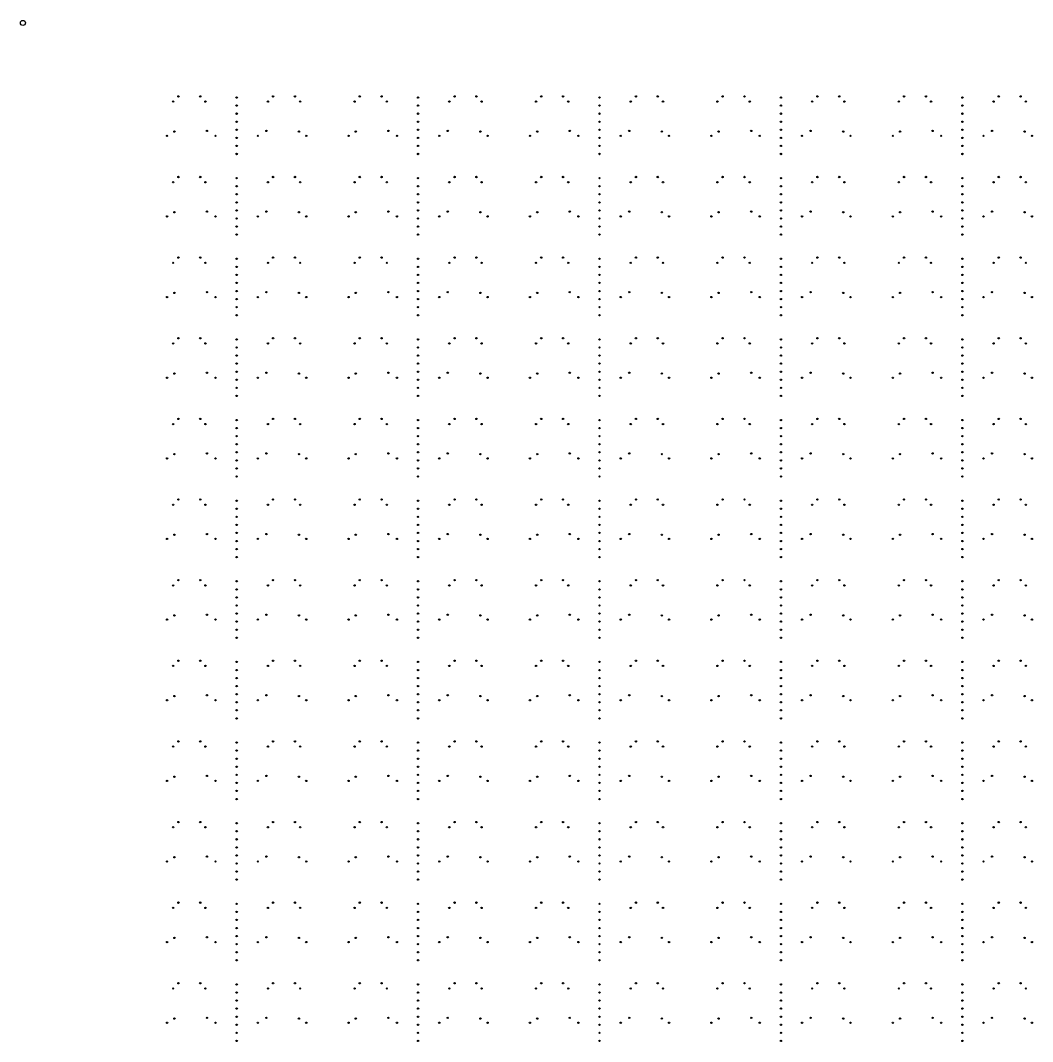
# Model space of a CAD drawing. Extents: x 50 to 173, y 50 to 173.
# Drawn here: x 49.9 to 110, y 111.9 to 172.6 of the extents above; entities that cross this region are included whole.
import ezdxf

# ---------------------------------------------------------------- set-up
doc = ezdxf.new("R2010")
doc.units = 0

msp = doc.modelspace()

# ---------------------------------------------------------------- linework, layer by layer
at = {"layer": '4H'}
msp.add_circle((50, 172.4), 0.15, dxfattribs=at)
at = {"layer": 'PET'}
for centre in [(58.925, 167.728), (59.234, 168.037), (60.532, 168.037), (60.841, 167.728), (62.697, 167.968), (62.697, 167.489), (64.553, 167.728), (64.862, 168.037), (66.16, 168.037), (66.469, 167.728), (69.703, 167.728), (70.012, 168.037), (71.31, 168.037), (71.619, 167.728), (73.475, 167.968), (73.475, 167.489), (75.332, 167.728), (75.641, 168.037), (76.939, 168.037), (77.248, 167.728), (80.481, 167.728), (80.791, 168.037), (82.089, 168.037), (82.398, 167.728), (84.254, 167.968), (84.254, 167.489), (86.11, 167.728), (86.419, 168.037), (87.717, 168.037), (88.026, 167.728), (91.26, 167.728), (91.569, 168.037), (92.867, 168.037), (93.176, 167.728), (95.032, 167.968), (95.032, 167.489), (96.889, 167.728), (97.198, 168.037), (98.496, 168.037), (98.805, 167.728), (102.038, 167.728), (102.347, 168.037), (103.645, 168.037), (103.954, 167.728), (105.811, 167.968), (105.811, 167.489), (107.667, 167.728), (107.976, 168.037), (109.274, 168.037), (109.583, 167.728), (62.697, 167.01), (73.475, 167.01), (84.254, 167.01), (95.032, 167.01), (105.811, 167.01), (62.697, 166.531), (73.475, 166.531), (84.254, 166.531), (95.032, 166.531), (105.811, 166.531), (58.565, 165.692), (58.996, 165.941), (60.931, 165.986), (61.44, 165.692), (62.697, 166.052), (63.954, 165.692), (64.463, 165.986), (66.398, 165.941), (66.829, 165.692), (69.344, 165.692), (69.774, 165.941), (71.71, 165.986), (72.218, 165.692), (73.475, 166.052), (74.733, 165.692), (75.241, 165.986), (77.177, 165.941), (77.607, 165.692), (80.122, 165.692), (80.553, 165.941), (82.488, 165.986), (82.996, 165.692), (84.254, 166.052), (85.511, 165.692), (86.02, 165.986), (87.955, 165.941), (88.386, 165.692), (90.901, 165.692), (91.331, 165.941), (93.267, 165.986), (93.775, 165.692), (95.032, 166.052), (96.29, 165.692), (96.798, 165.986), (98.734, 165.941), (99.164, 165.692), (101.679, 165.692), (102.109, 165.941), (104.045, 165.986), (104.553, 165.692), (105.811, 166.052), (107.068, 165.692), (107.576, 165.986), (109.512, 165.941), (109.943, 165.692), (62.697, 165.572), (62.697, 165.093), (73.475, 165.572), (73.475, 165.093), (84.254, 165.572), (84.254, 165.093), (95.032, 165.572), (95.032, 165.093), (105.811, 165.572), (105.811, 165.093), (62.697, 164.614), (73.475, 164.614), (84.254, 164.614), (95.032, 164.614), (105.811, 164.614), (59.234, 163.247), (60.532, 163.247), (64.862, 163.247), (66.16, 163.247), (70.012, 163.247), (71.31, 163.247), (75.641, 163.247), (76.939, 163.247), (80.791, 163.247), (82.089, 163.247), (86.419, 163.247), (87.717, 163.247), (91.569, 163.247), (92.867, 163.247), (97.198, 163.247), (98.496, 163.247), (102.347, 163.247), (103.645, 163.247), (107.976, 163.247), (109.274, 163.247), (58.925, 162.938), (60.841, 162.938), (62.697, 163.177), (62.697, 162.698), (64.553, 162.938), (66.469, 162.938), (69.703, 162.938), (71.619, 162.938), (73.475, 163.177), (73.475, 162.698), (75.332, 162.938), (77.248, 162.938), (80.481, 162.938), (82.398, 162.938), (84.254, 163.177), (84.254, 162.698), (86.11, 162.938), (88.026, 162.938), (91.26, 162.938), (93.176, 162.938), (95.032, 163.177), (95.032, 162.698), (96.889, 162.938), (98.805, 162.938), (102.038, 162.938), (103.954, 162.938), (105.811, 163.177), (105.811, 162.698), (107.667, 162.938), (109.583, 162.938), (62.697, 162.219), (73.475, 162.219), (84.254, 162.219), (95.032, 162.219), (105.811, 162.219), (62.697, 161.74), (73.475, 161.74), (84.254, 161.74), (95.032, 161.74), (105.811, 161.74), (58.565, 160.902), (58.996, 161.15), (60.931, 161.195), (61.44, 160.902), (62.697, 161.261), (62.697, 160.782), (63.954, 160.902), (64.463, 161.195), (66.398, 161.15), (66.829, 160.902), (69.344, 160.902), (69.774, 161.15), (71.71, 161.195), (72.218, 160.902), (73.475, 161.261), (73.475, 160.782), (74.733, 160.902), (75.241, 161.195), (77.177, 161.15), (77.607, 160.902), (80.122, 160.902), (80.553, 161.15), (82.488, 161.195), (82.996, 160.902), (84.254, 161.261), (84.254, 160.782), (85.511, 160.902), (86.02, 161.195), (87.955, 161.15), (88.386, 160.902), (90.901, 160.902), (91.331, 161.15), (93.267, 161.195), (93.775, 160.902), (95.032, 161.261), (95.032, 160.782), (96.29, 160.902), (96.798, 161.195), (98.734, 161.15), (99.164, 160.902), (101.679, 160.902), (102.109, 161.15), (104.045, 161.195), (104.553, 160.902), (105.811, 161.261), (105.811, 160.782), (107.068, 160.902), (107.576, 161.195), (109.512, 161.15), (109.943, 160.902), (62.697, 160.303), (73.475, 160.303), (84.254, 160.303), (95.032, 160.303), (105.811, 160.303), (62.697, 159.824), (73.475, 159.824), (84.254, 159.824), (95.032, 159.824), (105.811, 159.824), (59.234, 158.456), (60.532, 158.456), (62.697, 158.387), (64.862, 158.456), (66.16, 158.456), (70.012, 158.456), (71.31, 158.456), (73.475, 158.387), (75.641, 158.456), (76.939, 158.456), (80.791, 158.456), (82.089, 158.456), (84.254, 158.387), (86.419, 158.456), (87.717, 158.456), (91.569, 158.456), (92.867, 158.456), (95.032, 158.387), (97.198, 158.456), (98.496, 158.456), (102.347, 158.456), (103.645, 158.456), (105.811, 158.387), (107.976, 158.456), (109.274, 158.456), (58.925, 158.147), (60.841, 158.147), (62.697, 157.908), (64.553, 158.147), (66.469, 158.147), (69.703, 158.147), (71.619, 158.147), (73.475, 157.908), (75.332, 158.147), (77.248, 158.147), (80.481, 158.147), (82.398, 158.147), (84.254, 157.908), (86.11, 158.147), (88.026, 158.147), (91.26, 158.147), (93.176, 158.147), (95.032, 157.908), (96.889, 158.147), (98.805, 158.147), (102.038, 158.147), (103.954, 158.147), (105.811, 157.908), (107.667, 158.147), (109.583, 158.147), (62.697, 157.429), (73.475, 157.429), (84.254, 157.429), (95.032, 157.429), (105.811, 157.429), (62.697, 156.95), (73.475, 156.95), (84.254, 156.95), (95.032, 156.95), (105.811, 156.95), (58.565, 156.111), (58.996, 156.36), (60.931, 156.405), (61.44, 156.111), (62.697, 156.471), (62.697, 155.992), (63.954, 156.111), (64.463, 156.405), (66.398, 156.36), (66.829, 156.111), (69.344, 156.111), (69.774, 156.36), (71.71, 156.405), (72.218, 156.111), (73.475, 156.471), (73.475, 155.992), (74.733, 156.111), (75.241, 156.405), (77.177, 156.36), (77.607, 156.111), (80.122, 156.111), (80.553, 156.36), (82.488, 156.405), (82.996, 156.111), (84.254, 156.471), (84.254, 155.992), (85.511, 156.111), (86.02, 156.405), (87.955, 156.36), (88.386, 156.111), (90.901, 156.111), (91.331, 156.36), (93.267, 156.405), (93.775, 156.111), (95.032, 156.471), (95.032, 155.992), (96.29, 156.111), (96.798, 156.405), (98.734, 156.36), (99.164, 156.111), (101.679, 156.111), (102.109, 156.36), (104.045, 156.405), (104.553, 156.111), (105.811, 156.471), (105.811, 155.992), (107.068, 156.111), (107.576, 156.405), (109.512, 156.36), (109.943, 156.111), (62.697, 155.513), (73.475, 155.513), (84.254, 155.513), (95.032, 155.513), (105.811, 155.513), (62.697, 155.034), (73.475, 155.034), (84.254, 155.034), (95.032, 155.034), (105.811, 155.034), (59.234, 153.666), (60.532, 153.666), (62.697, 153.596), (64.862, 153.666), (66.16, 153.666), (70.012, 153.666), (71.31, 153.666), (73.475, 153.596), (75.641, 153.666), (76.939, 153.666), (80.791, 153.666), (82.089, 153.666), (84.254, 153.596), (86.419, 153.666), (87.717, 153.666), (91.569, 153.666), (92.867, 153.666), (95.032, 153.596), (97.198, 153.666), (98.496, 153.666), (102.347, 153.666), (103.645, 153.666), (105.811, 153.596), (107.976, 153.666), (109.274, 153.666), (58.925, 153.357), (60.841, 153.357), (62.697, 153.117), (64.553, 153.357), (66.469, 153.357), (69.703, 153.357), (71.619, 153.357), (73.475, 153.117), (75.332, 153.357), (77.248, 153.357), (80.481, 153.357), (82.398, 153.357), (84.254, 153.117), (86.11, 153.357), (88.026, 153.357), (91.26, 153.357), (93.176, 153.357), (95.032, 153.117), (96.889, 153.357), (98.805, 153.357), (102.038, 153.357), (103.954, 153.357), (105.811, 153.117), (107.667, 153.357), (109.583, 153.357), (62.697, 152.638), (73.475, 152.638), (84.254, 152.638), (95.032, 152.638), (105.811, 152.638), (62.697, 152.159), (62.697, 151.68), (73.475, 152.159), (73.475, 151.68), (84.254, 152.159), (84.254, 151.68), (95.032, 152.159), (95.032, 151.68), (105.811, 152.159), (105.811, 151.68), (58.565, 151.321), (58.996, 151.569), (60.931, 151.614), (61.44, 151.321), (62.697, 151.201), (63.954, 151.321), (64.463, 151.614), (66.398, 151.569), (66.829, 151.321), (69.344, 151.321), (69.774, 151.569), (71.71, 151.614), (72.218, 151.321), (73.475, 151.201), (74.733, 151.321), (75.241, 151.614), (77.177, 151.569), (77.607, 151.321), (80.122, 151.321), (80.553, 151.569), (82.488, 151.614), (82.996, 151.321), (84.254, 151.201), (85.511, 151.321), (86.02, 151.614), (87.955, 151.569), (88.386, 151.321), (90.901, 151.321), (91.331, 151.569), (93.267, 151.614), (93.775, 151.321), (95.032, 151.201), (96.29, 151.321), (96.798, 151.614), (98.734, 151.569), (99.164, 151.321), (101.679, 151.321), (102.109, 151.569), (104.045, 151.614), (104.553, 151.321), (105.811, 151.201), (107.068, 151.321), (107.576, 151.614), (109.512, 151.569), (109.943, 151.321), (62.697, 150.722), (73.475, 150.722), (84.254, 150.722), (95.032, 150.722), (105.811, 150.722), (62.697, 150.243), (73.475, 150.243), (84.254, 150.243), (95.032, 150.243), (105.811, 150.243), (59.234, 148.876), (60.532, 148.876), (62.697, 148.806), (64.862, 148.876), (66.16, 148.876), (70.012, 148.876), (71.31, 148.876), (73.475, 148.806), (75.641, 148.876), (76.939, 148.876), (80.791, 148.876), (82.089, 148.876), (84.254, 148.806), (86.419, 148.876), (87.717, 148.876), (91.569, 148.876), (92.867, 148.876), (95.032, 148.806), (97.198, 148.876), (98.496, 148.876), (102.347, 148.876), (103.645, 148.876), (105.811, 148.806), (107.976, 148.876), (109.274, 148.876), (58.925, 148.566), (60.841, 148.566), (62.697, 148.327), (64.553, 148.566), (66.469, 148.566), (69.703, 148.566), (71.619, 148.566), (73.475, 148.327), (75.332, 148.566), (77.248, 148.566), (80.481, 148.566), (82.398, 148.566), (84.254, 148.327), (86.11, 148.566), (88.026, 148.566), (91.26, 148.566), (93.176, 148.566), (95.032, 148.327), (96.889, 148.566), (98.805, 148.566), (102.038, 148.566), (103.954, 148.566), (105.811, 148.327), (107.667, 148.566), (109.583, 148.566), (62.697, 147.848), (73.475, 147.848), (84.254, 147.848), (95.032, 147.848), (105.811, 147.848), (60.931, 146.824), (62.697, 147.369), (62.697, 146.89), (64.463, 146.824), (71.71, 146.824), (73.475, 147.369), (73.475, 146.89), (75.241, 146.824), (82.488, 146.824), (84.254, 147.369), (84.254, 146.89), (86.02, 146.824), (93.267, 146.824), (95.032, 147.369), (95.032, 146.89), (96.798, 146.824), (104.045, 146.824), (105.811, 147.369), (105.811, 146.89), (107.576, 146.824), (58.565, 146.531), (58.996, 146.779), (61.44, 146.531), (62.697, 146.411), (63.954, 146.531), (66.398, 146.779), (66.829, 146.531), (69.344, 146.531), (69.774, 146.779), (72.218, 146.531), (73.475, 146.411), (74.733, 146.531), (77.177, 146.779), (77.607, 146.531), (80.122, 146.531), (80.553, 146.779), (82.996, 146.531), (84.254, 146.411), (85.511, 146.531), (87.955, 146.779), (88.386, 146.531), (90.901, 146.531), (91.331, 146.779), (93.775, 146.531), (95.032, 146.411), (96.29, 146.531), (98.734, 146.779), (99.164, 146.531), (101.679, 146.531), (102.109, 146.779), (104.553, 146.531), (105.811, 146.411), (107.068, 146.531), (109.512, 146.779), (109.943, 146.531), (62.697, 145.932), (73.475, 145.932), (84.254, 145.932), (95.032, 145.932), (105.811, 145.932), (62.697, 145.453), (73.475, 145.453), (84.254, 145.453), (95.032, 145.453), (105.811, 145.453), (59.234, 144.085), (60.532, 144.085), (62.697, 144.016), (64.862, 144.085), (66.16, 144.085), (70.012, 144.085), (71.31, 144.085), (73.475, 144.016), (75.641, 144.085), (76.939, 144.085), (80.791, 144.085), (82.089, 144.085), (84.254, 144.016), (86.419, 144.085), (87.717, 144.085), (91.569, 144.085), (92.867, 144.085), (95.032, 144.016), (97.198, 144.085), (98.496, 144.085), (102.347, 144.085), (103.645, 144.085), (105.811, 144.016), (107.976, 144.085), (109.274, 144.085), (58.925, 143.776), (60.841, 143.776), (62.697, 143.537), (64.553, 143.776), (66.469, 143.776), (69.703, 143.776), (71.619, 143.776), (73.475, 143.537), (75.332, 143.776), (77.248, 143.776), (80.481, 143.776), (82.398, 143.776), (84.254, 143.537), (86.11, 143.776), (88.026, 143.776), (91.26, 143.776), (93.176, 143.776), (95.032, 143.537), (96.889, 143.776), (98.805, 143.776), (102.038, 143.776), (103.954, 143.776), (105.811, 143.537), (107.667, 143.776), (109.583, 143.776), (62.697, 143.058), (62.697, 142.578), (73.475, 143.058), (73.475, 142.578), (84.254, 143.058), (84.254, 142.578), (95.032, 143.058), (95.032, 142.578), (105.811, 143.058), (105.811, 142.578), (58.996, 141.989), (60.931, 142.034), (62.697, 142.099), (64.463, 142.034), (66.398, 141.989), (69.774, 141.989), (71.71, 142.034), (73.475, 142.099), (75.241, 142.034), (77.177, 141.989), (80.553, 141.989), (82.488, 142.034), (84.254, 142.099), (86.02, 142.034), (87.955, 141.989), (91.331, 141.989), (93.267, 142.034), (95.032, 142.099), (96.798, 142.034), (98.734, 141.989), (102.109, 141.989), (104.045, 142.034), (105.811, 142.099), (107.576, 142.034), (109.512, 141.989), (58.565, 141.74), (61.44, 141.74), (62.697, 141.62), (63.954, 141.74), (66.829, 141.74), (69.344, 141.74), (72.218, 141.74), (73.475, 141.62), (74.733, 141.74), (77.607, 141.74), (80.122, 141.74), (82.996, 141.74), (84.254, 141.62), (85.511, 141.74), (88.386, 141.74), (90.901, 141.74), (93.775, 141.74), (95.032, 141.62), (96.29, 141.74), (99.164, 141.74), (101.679, 141.74), (104.553, 141.74), (105.811, 141.62), (107.068, 141.74), (109.943, 141.74), (62.697, 141.141), (73.475, 141.141), (84.254, 141.141), (95.032, 141.141), (105.811, 141.141), (62.697, 140.662), (73.475, 140.662), (84.254, 140.662), (95.032, 140.662), (105.811, 140.662), (58.925, 138.986), (59.234, 139.295), (60.532, 139.295), (60.841, 138.986), (62.697, 139.225), (64.553, 138.986), (64.862, 139.295), (66.16, 139.295), (66.469, 138.986), (69.703, 138.986), (70.012, 139.295), (71.31, 139.295), (71.619, 138.986), (73.475, 139.225), (75.332, 138.986), (75.641, 139.295), (76.939, 139.295), (77.248, 138.986), (80.481, 138.986), (80.791, 139.295), (82.089, 139.295), (82.398, 138.986), (84.254, 139.225), (86.11, 138.986), (86.419, 139.295), (87.717, 139.295), (88.026, 138.986), (91.26, 138.986), (91.569, 139.295), (92.867, 139.295), (93.176, 138.986), (95.032, 139.225), (96.889, 138.986), (97.198, 139.295), (98.496, 139.295), (98.805, 138.986), (102.038, 138.986), (102.347, 139.295), (103.645, 139.295), (103.954, 138.986), (105.811, 139.225), (107.667, 138.986), (107.976, 139.295), (109.274, 139.295), (109.583, 138.986), (62.697, 138.746), (73.475, 138.746), (84.254, 138.746), (95.032, 138.746), (105.811, 138.746), (62.697, 138.267), (62.697, 137.788), (73.475, 138.267), (73.475, 137.788), (84.254, 138.267), (84.254, 137.788), (95.032, 138.267), (95.032, 137.788), (105.811, 138.267), (105.811, 137.788), (58.996, 137.198), (60.931, 137.243), (62.697, 137.309), (64.463, 137.243), (66.398, 137.198), (69.774, 137.198), (71.71, 137.243), (73.475, 137.309), (75.241, 137.243), (77.177, 137.198), (80.553, 137.198), (82.488, 137.243), (84.254, 137.309), (86.02, 137.243), (87.955, 137.198), (91.331, 137.198), (93.267, 137.243), (95.032, 137.309), (96.798, 137.243), (98.734, 137.198), (102.109, 137.198), (104.045, 137.243), (105.811, 137.309), (107.576, 137.243), (109.512, 137.198), (58.565, 136.95), (61.44, 136.95), (62.697, 136.83), (63.954, 136.95), (66.829, 136.95), (69.344, 136.95), (72.218, 136.95), (73.475, 136.83), (74.733, 136.95), (77.607, 136.95), (80.122, 136.95), (82.996, 136.95), (84.254, 136.83), (85.511, 136.95), (88.386, 136.95), (90.901, 136.95), (93.775, 136.95), (95.032, 136.83), (96.29, 136.95), (99.164, 136.95), (101.679, 136.95), (104.553, 136.95), (105.811, 136.83), (107.068, 136.95), (109.943, 136.95), (62.697, 136.351), (73.475, 136.351), (84.254, 136.351), (95.032, 136.351), (105.811, 136.351), (62.697, 135.872), (73.475, 135.872), (84.254, 135.872), (95.032, 135.872), (105.811, 135.872), (58.925, 134.195), (59.234, 134.504), (60.532, 134.504), (60.841, 134.195), (62.697, 134.435), (64.553, 134.195), (64.862, 134.504), (66.16, 134.504), (66.469, 134.195), (69.703, 134.195), (70.012, 134.504), (71.31, 134.504), (71.619, 134.195), (73.475, 134.435), (75.332, 134.195), (75.641, 134.504), (76.939, 134.504), (77.248, 134.195), (80.481, 134.195), (80.791, 134.504), (82.089, 134.504), (82.398, 134.195), (84.254, 134.435), (86.11, 134.195), (86.419, 134.504), (87.717, 134.504), (88.026, 134.195), (91.26, 134.195), (91.569, 134.504), (92.867, 134.504), (93.176, 134.195), (95.032, 134.435), (96.889, 134.195), (97.198, 134.504), (98.496, 134.504), (98.805, 134.195), (102.038, 134.195), (102.347, 134.504), (103.645, 134.504), (103.954, 134.195), (105.811, 134.435), (107.667, 134.195), (107.976, 134.504), (109.274, 134.504), (109.583, 134.195), (62.697, 133.956), (62.697, 133.477), (73.475, 133.956), (73.475, 133.477), (84.254, 133.956), (84.254, 133.477), (95.032, 133.956), (95.032, 133.477), (105.811, 133.956), (105.811, 133.477), (62.697, 132.998), (73.475, 132.998), (84.254, 132.998), (95.032, 132.998), (105.811, 132.998), (58.996, 132.408), (60.931, 132.453), (62.697, 132.519), (64.463, 132.453), (66.398, 132.408), (69.774, 132.408), (71.71, 132.453), (73.475, 132.519), (75.241, 132.453), (77.177, 132.408), (80.553, 132.408), (82.488, 132.453), (84.254, 132.519), (86.02, 132.453), (87.955, 132.408), (91.331, 132.408), (93.267, 132.453), (95.032, 132.519), (96.798, 132.453), (98.734, 132.408), (102.109, 132.408), (104.045, 132.453), (105.811, 132.519), (107.576, 132.453), (109.512, 132.408), (58.565, 132.159), (61.44, 132.159), (62.697, 132.04), (63.954, 132.159), (66.829, 132.159), (69.344, 132.159), (72.218, 132.159), (73.475, 132.04), (74.733, 132.159), (77.607, 132.159), (80.122, 132.159), (82.996, 132.159), (84.254, 132.04), (85.511, 132.159), (88.386, 132.159), (90.901, 132.159), (93.775, 132.159), (95.032, 132.04), (96.29, 132.159), (99.164, 132.159), (101.679, 132.159), (104.553, 132.159), (105.811, 132.04), (107.068, 132.159), (109.943, 132.159), (62.697, 131.561), (62.697, 131.081), (73.475, 131.561), (73.475, 131.081), (84.254, 131.561), (84.254, 131.081), (95.032, 131.561), (95.032, 131.081), (105.811, 131.561), (105.811, 131.081), (58.925, 129.405), (59.234, 129.714), (60.532, 129.714), (60.841, 129.405), (62.697, 129.644), (64.553, 129.405), (64.862, 129.714), (66.16, 129.714), (66.469, 129.405), (69.703, 129.405), (70.012, 129.714), (71.31, 129.714), (71.619, 129.405), (73.475, 129.644), (75.332, 129.405), (75.641, 129.714), (76.939, 129.714), (77.248, 129.405), (80.481, 129.405), (80.791, 129.714), (82.089, 129.714), (82.398, 129.405), (84.254, 129.644), (86.11, 129.405), (86.419, 129.714), (87.717, 129.714), (88.026, 129.405), (91.26, 129.405), (91.569, 129.714), (92.867, 129.714), (93.176, 129.405), (95.032, 129.644), (96.889, 129.405), (97.198, 129.714), (98.496, 129.714), (98.805, 129.405), (102.038, 129.405), (102.347, 129.714), (103.645, 129.714), (103.954, 129.405), (105.811, 129.644), (107.667, 129.405), (107.976, 129.714), (109.274, 129.714), (109.583, 129.405), (62.697, 129.165), (62.697, 128.686), (73.475, 129.165), (73.475, 128.686), (84.254, 129.165), (84.254, 128.686), (95.032, 129.165), (95.032, 128.686), (105.811, 129.165), (105.811, 128.686), (62.697, 128.207), (73.475, 128.207), (84.254, 128.207), (95.032, 128.207), (105.811, 128.207), (58.996, 127.617), (60.931, 127.662), (62.697, 127.728), (64.463, 127.662), (66.398, 127.617), (69.774, 127.617), (71.71, 127.662), (73.475, 127.728), (75.241, 127.662), (77.177, 127.617), (80.553, 127.617), (82.488, 127.662), (84.254, 127.728), (86.02, 127.662), (87.955, 127.617), (91.331, 127.617), (93.267, 127.662), (95.032, 127.728), (96.798, 127.662), (98.734, 127.617), (102.109, 127.617), (104.045, 127.662), (105.811, 127.728), (107.576, 127.662), (109.512, 127.617), (58.565, 127.369), (61.44, 127.369), (62.697, 127.249), (63.954, 127.369), (66.829, 127.369), (69.344, 127.369), (72.218, 127.369), (73.475, 127.249), (74.733, 127.369), (77.607, 127.369), (80.122, 127.369), (82.996, 127.369), (84.254, 127.249), (85.511, 127.369), (88.386, 127.369), (90.901, 127.369), (93.775, 127.369), (95.032, 127.249), (96.29, 127.369), (99.164, 127.369), (101.679, 127.369), (104.553, 127.369), (105.811, 127.249), (107.068, 127.369), (109.943, 127.369), (62.697, 126.77), (62.697, 126.291), (73.475, 126.77), (73.475, 126.291), (84.254, 126.77), (84.254, 126.291), (95.032, 126.77), (95.032, 126.291), (105.811, 126.77), (105.811, 126.291), (58.925, 124.614), (59.234, 124.923), (60.532, 124.923), (60.841, 124.614), (62.697, 124.854), (62.697, 124.375), (64.553, 124.614), (64.862, 124.923), (66.16, 124.923), (66.469, 124.614), (69.703, 124.614), (70.012, 124.923), (71.31, 124.923), (71.619, 124.614), (73.475, 124.854), (73.475, 124.375), (75.332, 124.614), (75.641, 124.923), (76.939, 124.923), (77.248, 124.614), (80.481, 124.614), (80.791, 124.923), (82.089, 124.923), (82.398, 124.614), (84.254, 124.854), (84.254, 124.375), (86.11, 124.614), (86.419, 124.923), (87.717, 124.923), (88.026, 124.614), (91.26, 124.614), (91.569, 124.923), (92.867, 124.923), (93.176, 124.614), (95.032, 124.854), (95.032, 124.375), (96.889, 124.614), (97.198, 124.923), (98.496, 124.923), (98.805, 124.614), (102.038, 124.614), (102.347, 124.923), (103.645, 124.923), (103.954, 124.614), (105.811, 124.854), (105.811, 124.375), (107.667, 124.614), (107.976, 124.923), (109.274, 124.923), (109.583, 124.614), (62.697, 123.896), (73.475, 123.896), (84.254, 123.896), (95.032, 123.896), (105.811, 123.896), (62.697, 123.417), (73.475, 123.417), (84.254, 123.417), (95.032, 123.417), (105.811, 123.417), (58.565, 122.578), (58.996, 122.827), (60.931, 122.872), (61.44, 122.578), (62.697, 122.938), (63.954, 122.578), (64.463, 122.872), (66.398, 122.827), (66.829, 122.578), (69.344, 122.578), (69.774, 122.827), (71.71, 122.872), (72.218, 122.578), (73.475, 122.938), (74.733, 122.578), (75.241, 122.872), (77.177, 122.827), (77.607, 122.578), (80.122, 122.578), (80.553, 122.827), (82.488, 122.872), (82.996, 122.578), (84.254, 122.938), (85.511, 122.578), (86.02, 122.872), (87.955, 122.827), (88.386, 122.578), (90.901, 122.578), (91.331, 122.827), (93.267, 122.872), (93.775, 122.578), (95.032, 122.938), (96.29, 122.578), (96.798, 122.872), (98.734, 122.827), (99.164, 122.578), (101.679, 122.578), (102.109, 122.827), (104.045, 122.872), (104.553, 122.578), (105.811, 122.938), (107.068, 122.578), (107.576, 122.872), (109.512, 122.827), (109.943, 122.578), (62.697, 122.459), (62.697, 121.98), (73.475, 122.459), (73.475, 121.98), (84.254, 122.459), (84.254, 121.98), (95.032, 122.459), (95.032, 121.98), (105.811, 122.459), (105.811, 121.98), (62.697, 121.501), (73.475, 121.501), (84.254, 121.501), (95.032, 121.501), (105.811, 121.501), (59.234, 120.133), (60.532, 120.133), (64.862, 120.133), (66.16, 120.133), (70.012, 120.133), (71.31, 120.133), (75.641, 120.133), (76.939, 120.133), (80.791, 120.133), (82.089, 120.133), (86.419, 120.133), (87.717, 120.133), (91.569, 120.133), (92.867, 120.133), (97.198, 120.133), (98.496, 120.133), (102.347, 120.133), (103.645, 120.133), (107.976, 120.133), (109.274, 120.133), (58.925, 119.824), (60.841, 119.824), (62.697, 120.063), (62.697, 119.584), (64.553, 119.824), (66.469, 119.824), (69.703, 119.824), (71.619, 119.824), (73.475, 120.063), (73.475, 119.584), (75.332, 119.824), (77.248, 119.824), (80.481, 119.824), (82.398, 119.824), (84.254, 120.063), (84.254, 119.584), (86.11, 119.824), (88.026, 119.824), (91.26, 119.824), (93.176, 119.824), (95.032, 120.063), (95.032, 119.584), (96.889, 119.824), (98.805, 119.824), (102.038, 119.824), (103.954, 119.824), (105.811, 120.063), (105.811, 119.584), (107.667, 119.824), (109.583, 119.824), (62.697, 119.105), (73.475, 119.105), (84.254, 119.105), (95.032, 119.105), (105.811, 119.105), (62.697, 118.626), (73.475, 118.626), (84.254, 118.626), (95.032, 118.626), (105.811, 118.626), (58.565, 117.788), (58.996, 118.037), (60.931, 118.081), (61.44, 117.788), (62.697, 118.147), (63.954, 117.788), (64.463, 118.081), (66.398, 118.037), (66.829, 117.788), (69.344, 117.788), (69.774, 118.037), (71.71, 118.081), (72.218, 117.788), (73.475, 118.147), (74.733, 117.788), (75.241, 118.081), (77.177, 118.037), (77.607, 117.788), (80.122, 117.788), (80.553, 118.037), (82.488, 118.081), (82.996, 117.788), (84.254, 118.147), (85.511, 117.788), (86.02, 118.081), (87.955, 118.037), (88.386, 117.788), (90.901, 117.788), (91.331, 118.037), (93.267, 118.081), (93.775, 117.788), (95.032, 118.147), (96.29, 117.788), (96.798, 118.081), (98.734, 118.037), (99.164, 117.788), (101.679, 117.788), (102.109, 118.037), (104.045, 118.081), (104.553, 117.788), (105.811, 118.147), (107.068, 117.788), (107.576, 118.081), (109.512, 118.037), (109.943, 117.788), (62.697, 117.668), (62.697, 117.189), (73.475, 117.668), (73.475, 117.189), (84.254, 117.668), (84.254, 117.189), (95.032, 117.668), (95.032, 117.189), (105.811, 117.668), (105.811, 117.189), (62.697, 116.71), (73.475, 116.71), (84.254, 116.71), (95.032, 116.71), (105.811, 116.71), (59.234, 115.343), (60.532, 115.343), (62.697, 115.273), (64.862, 115.343), (66.16, 115.343), (70.012, 115.343), (71.31, 115.343), (73.475, 115.273), (75.641, 115.343), (76.939, 115.343), (80.791, 115.343), (82.089, 115.343), (84.254, 115.273), (86.419, 115.343), (87.717, 115.343), (91.569, 115.343), (92.867, 115.343), (95.032, 115.273), (97.198, 115.343), (98.496, 115.343), (102.347, 115.343), (103.645, 115.343), (105.811, 115.273), (107.976, 115.343), (109.274, 115.343), (58.925, 115.034), (60.841, 115.034), (62.697, 114.794), (64.553, 115.034), (66.469, 115.034), (69.703, 115.034), (71.619, 115.034), (73.475, 114.794), (75.332, 115.034), (77.248, 115.034), (80.481, 115.034), (82.398, 115.034), (84.254, 114.794), (86.11, 115.034), (88.026, 115.034), (91.26, 115.034), (93.176, 115.034), (95.032, 114.794), (96.889, 115.034), (98.805, 115.034), (102.038, 115.034), (103.954, 115.034), (105.811, 114.794), (107.667, 115.034), (109.583, 115.034), (62.697, 114.315), (73.475, 114.315), (84.254, 114.315), (95.032, 114.315), (105.811, 114.315), (62.697, 113.836), (73.475, 113.836), (84.254, 113.836), (95.032, 113.836), (105.811, 113.836), (58.565, 112.998), (58.996, 113.246), (60.931, 113.291), (61.44, 112.998), (62.697, 113.357), (62.697, 112.878), (63.954, 112.998), (64.463, 113.291), (66.398, 113.246), (66.829, 112.998), (69.344, 112.998), (69.774, 113.246), (71.71, 113.291), (72.218, 112.998), (73.475, 113.357), (73.475, 112.878), (74.733, 112.998), (75.241, 113.291), (77.177, 113.246), (77.607, 112.998), (80.122, 112.998), (80.553, 113.246), (82.488, 113.291), (82.996, 112.998), (84.254, 113.357), (84.254, 112.878), (85.511, 112.998), (86.02, 113.291), (87.955, 113.246), (88.386, 112.998), (90.901, 112.998), (91.331, 113.246), (93.267, 113.291), (93.775, 112.998), (95.032, 113.357), (95.032, 112.878), (96.29, 112.998), (96.798, 113.291), (98.734, 113.246), (99.164, 112.998), (101.679, 112.998), (102.109, 113.246), (104.045, 113.291), (104.553, 112.998), (105.811, 113.357), (105.811, 112.878), (107.068, 112.998), (107.576, 113.291), (109.512, 113.246), (109.943, 112.998), (62.697, 112.399), (73.475, 112.399), (84.254, 112.399), (95.032, 112.399), (105.811, 112.399), (62.697, 111.92), (73.475, 111.92), (84.254, 111.92), (95.032, 111.92), (105.811, 111.92)]:
    msp.add_circle(centre, 0.005, dxfattribs=at)
at = {"layer": 'V8'}
for centre in [(59.234, 168.037), (60.532, 168.037), (64.862, 168.037), (66.16, 168.037), (70.012, 168.037), (71.31, 168.037), (75.641, 168.037), (76.939, 168.037), (80.791, 168.037), (82.089, 168.037), (86.419, 168.037), (87.717, 168.037), (91.569, 168.037), (92.867, 168.037), (97.198, 168.037), (98.496, 168.037), (102.347, 168.037), (103.645, 168.037), (107.976, 168.037), (109.274, 168.037), (58.925, 167.728), (60.841, 167.728), (62.697, 167.968), (62.697, 167.489), (64.553, 167.728), (66.469, 167.728), (69.703, 167.728), (71.619, 167.728), (73.475, 167.968), (73.475, 167.489), (75.332, 167.728), (77.248, 167.728), (80.481, 167.728), (82.398, 167.728), (84.254, 167.968), (84.254, 167.489), (86.11, 167.728), (88.026, 167.728), (91.26, 167.728), (93.176, 167.728), (95.032, 167.968), (95.032, 167.489), (96.889, 167.728), (98.805, 167.728), (102.038, 167.728), (103.954, 167.728), (105.811, 167.968), (105.811, 167.489), (107.667, 167.728), (109.583, 167.728), (62.697, 167.01), (73.475, 167.01), (84.254, 167.01), (95.032, 167.01), (105.811, 167.01), (62.697, 166.531), (73.475, 166.531), (84.254, 166.531), (95.032, 166.531), (105.811, 166.531), (58.565, 165.692), (58.996, 165.941), (60.931, 165.986), (61.44, 165.692), (62.697, 166.052), (63.954, 165.692), (64.463, 165.986), (66.398, 165.941), (66.829, 165.692), (69.344, 165.692), (69.774, 165.941), (71.71, 165.986), (72.218, 165.692), (73.475, 166.052), (74.733, 165.692), (75.241, 165.986), (77.177, 165.941), (77.607, 165.692), (80.122, 165.692), (80.553, 165.941), (82.488, 165.986), (82.996, 165.692), (84.254, 166.052), (85.511, 165.692), (86.02, 165.986), (87.955, 165.941), (88.386, 165.692), (90.901, 165.692), (91.331, 165.941), (93.267, 165.986), (93.775, 165.692), (95.032, 166.052), (96.29, 165.692), (96.798, 165.986), (98.734, 165.941), (99.164, 165.692), (101.679, 165.692), (102.109, 165.941), (104.045, 165.986), (104.553, 165.692), (105.811, 166.052), (107.068, 165.692), (107.576, 165.986), (109.512, 165.941), (109.943, 165.692), (62.697, 165.572), (62.697, 165.093), (73.475, 165.572), (73.475, 165.093), (84.254, 165.572), (84.254, 165.093), (95.032, 165.572), (95.032, 165.093), (105.811, 165.572), (105.811, 165.093), (62.697, 164.614), (73.475, 164.614), (84.254, 164.614), (95.032, 164.614), (105.811, 164.614), (59.234, 163.247), (60.532, 163.247), (62.697, 163.177), (64.862, 163.247), (66.16, 163.247), (70.012, 163.247), (71.31, 163.247), (73.475, 163.177), (75.641, 163.247), (76.939, 163.247), (80.791, 163.247), (82.089, 163.247), (84.254, 163.177), (86.419, 163.247), (87.717, 163.247), (91.569, 163.247), (92.867, 163.247), (95.032, 163.177), (97.198, 163.247), (98.496, 163.247), (102.347, 163.247), (103.645, 163.247), (105.811, 163.177), (107.976, 163.247), (109.274, 163.247), (58.925, 162.938), (60.841, 162.938), (62.697, 162.698), (64.553, 162.938), (66.469, 162.938), (69.703, 162.938), (71.619, 162.938), (73.475, 162.698), (75.332, 162.938), (77.248, 162.938), (80.481, 162.938), (82.398, 162.938), (84.254, 162.698), (86.11, 162.938), (88.026, 162.938), (91.26, 162.938), (93.176, 162.938), (95.032, 162.698), (96.889, 162.938), (98.805, 162.938), (102.038, 162.938), (103.954, 162.938), (105.811, 162.698), (107.667, 162.938), (109.583, 162.938), (62.697, 162.219), (73.475, 162.219), (84.254, 162.219), (95.032, 162.219), (105.811, 162.219), (62.697, 161.74), (73.475, 161.74), (84.254, 161.74), (95.032, 161.74), (105.811, 161.74), (58.565, 160.902), (58.996, 161.15), (60.931, 161.195), (61.44, 160.902), (62.697, 161.261), (62.697, 160.782), (63.954, 160.902), (64.463, 161.195), (66.398, 161.15), (66.829, 160.902), (69.344, 160.902), (69.774, 161.15), (71.71, 161.195), (72.218, 160.902), (73.475, 161.261), (73.475, 160.782), (74.733, 160.902), (75.241, 161.195), (77.177, 161.15), (77.607, 160.902), (80.122, 160.902), (80.553, 161.15), (82.488, 161.195), (82.996, 160.902), (84.254, 161.261), (84.254, 160.782), (85.511, 160.902), (86.02, 161.195), (87.955, 161.15), (88.386, 160.902), (90.901, 160.902), (91.331, 161.15), (93.267, 161.195), (93.775, 160.902), (95.032, 161.261), (95.032, 160.782), (96.29, 160.902), (96.798, 161.195), (98.734, 161.15), (99.164, 160.902), (101.679, 160.902), (102.109, 161.15), (104.045, 161.195), (104.553, 160.902), (105.811, 161.261), (105.811, 160.782), (107.068, 160.902), (107.576, 161.195), (109.512, 161.15), (109.943, 160.902), (62.697, 160.303), (73.475, 160.303), (84.254, 160.303), (95.032, 160.303), (105.811, 160.303), (62.697, 159.824), (73.475, 159.824), (84.254, 159.824), (95.032, 159.824), (105.811, 159.824), (59.234, 158.456), (60.532, 158.456), (62.697, 158.387), (64.862, 158.456), (66.16, 158.456), (70.012, 158.456), (71.31, 158.456), (73.475, 158.387), (75.641, 158.456), (76.939, 158.456), (80.791, 158.456), (82.089, 158.456), (84.254, 158.387), (86.419, 158.456), (87.717, 158.456), (91.569, 158.456), (92.867, 158.456), (95.032, 158.387), (97.198, 158.456), (98.496, 158.456), (102.347, 158.456), (103.645, 158.456), (105.811, 158.387), (107.976, 158.456), (109.274, 158.456), (58.925, 158.147), (60.841, 158.147), (62.697, 157.908), (64.553, 158.147), (66.469, 158.147), (69.703, 158.147), (71.619, 158.147), (73.475, 157.908), (75.332, 158.147), (77.248, 158.147), (80.481, 158.147), (82.398, 158.147), (84.254, 157.908), (86.11, 158.147), (88.026, 158.147), (91.26, 158.147), (93.176, 158.147), (95.032, 157.908), (96.889, 158.147), (98.805, 158.147), (102.038, 158.147), (103.954, 158.147), (105.811, 157.908), (107.667, 158.147), (109.583, 158.147), (62.697, 157.429), (73.475, 157.429), (84.254, 157.429), (95.032, 157.429), (105.811, 157.429), (62.697, 156.95), (73.475, 156.95), (84.254, 156.95), (95.032, 156.95), (105.811, 156.95), (58.565, 156.111), (58.996, 156.36), (60.931, 156.405), (61.44, 156.111), (62.697, 156.471), (62.697, 155.992), (63.954, 156.111), (64.463, 156.405), (66.398, 156.36), (66.829, 156.111), (69.344, 156.111), (69.774, 156.36), (71.71, 156.405), (72.218, 156.111), (73.475, 156.471), (73.475, 155.992), (74.733, 156.111), (75.241, 156.405), (77.177, 156.36), (77.607, 156.111), (80.122, 156.111), (80.553, 156.36), (82.488, 156.405), (82.996, 156.111), (84.254, 156.471), (84.254, 155.992), (85.511, 156.111), (86.02, 156.405), (87.955, 156.36), (88.386, 156.111), (90.901, 156.111), (91.331, 156.36), (93.267, 156.405), (93.775, 156.111), (95.032, 156.471), (95.032, 155.992), (96.29, 156.111), (96.798, 156.405), (98.734, 156.36), (99.164, 156.111), (101.679, 156.111), (102.109, 156.36), (104.045, 156.405), (104.553, 156.111), (105.811, 156.471), (105.811, 155.992), (107.068, 156.111), (107.576, 156.405), (109.512, 156.36), (109.943, 156.111), (62.697, 155.513), (73.475, 155.513), (84.254, 155.513), (95.032, 155.513), (105.811, 155.513), (62.697, 155.034), (73.475, 155.034), (84.254, 155.034), (95.032, 155.034), (105.811, 155.034), (59.234, 153.666), (60.532, 153.666), (62.697, 153.596), (64.862, 153.666), (66.16, 153.666), (70.012, 153.666), (71.31, 153.666), (73.475, 153.596), (75.641, 153.666), (76.939, 153.666), (80.791, 153.666), (82.089, 153.666), (84.254, 153.596), (86.419, 153.666), (87.717, 153.666), (91.569, 153.666), (92.867, 153.666), (95.032, 153.596), (97.198, 153.666), (98.496, 153.666), (102.347, 153.666), (103.645, 153.666), (105.811, 153.596), (107.976, 153.666), (109.274, 153.666), (58.925, 153.357), (60.841, 153.357), (62.697, 153.117), (64.553, 153.357), (66.469, 153.357), (69.703, 153.357), (71.619, 153.357), (73.475, 153.117), (75.332, 153.357), (77.248, 153.357), (80.481, 153.357), (82.398, 153.357), (84.254, 153.117), (86.11, 153.357), (88.026, 153.357), (91.26, 153.357), (93.176, 153.357), (95.032, 153.117), (96.889, 153.357), (98.805, 153.357), (102.038, 153.357), (103.954, 153.357), (105.811, 153.117), (107.667, 153.357), (109.583, 153.357), (62.697, 152.638), (73.475, 152.638), (84.254, 152.638), (95.032, 152.638), (105.811, 152.638), (62.697, 152.159), (62.697, 151.68), (73.475, 152.159), (73.475, 151.68), (84.254, 152.159), (84.254, 151.68), (95.032, 152.159), (95.032, 151.68), (105.811, 152.159), (105.811, 151.68), (58.565, 151.321), (58.996, 151.569), (60.931, 151.614), (61.44, 151.321), (62.697, 151.201), (63.954, 151.321), (64.463, 151.614), (66.398, 151.569), (66.829, 151.321), (69.344, 151.321), (69.774, 151.569), (71.71, 151.614), (72.218, 151.321), (73.475, 151.201), (74.733, 151.321), (75.241, 151.614), (77.177, 151.569), (77.607, 151.321), (80.122, 151.321), (80.553, 151.569), (82.488, 151.614), (82.996, 151.321), (84.254, 151.201), (85.511, 151.321), (86.02, 151.614), (87.955, 151.569), (88.386, 151.321), (90.901, 151.321), (91.331, 151.569), (93.267, 151.614), (93.775, 151.321), (95.032, 151.201), (96.29, 151.321), (96.798, 151.614), (98.734, 151.569), (99.164, 151.321), (101.679, 151.321), (102.109, 151.569), (104.045, 151.614), (104.553, 151.321), (105.811, 151.201), (107.068, 151.321), (107.576, 151.614), (109.512, 151.569), (109.943, 151.321), (62.697, 150.722), (73.475, 150.722), (84.254, 150.722), (95.032, 150.722), (105.811, 150.722), (62.697, 150.243), (73.475, 150.243), (84.254, 150.243), (95.032, 150.243), (105.811, 150.243), (59.234, 148.876), (60.532, 148.876), (62.697, 148.806), (64.862, 148.876), (66.16, 148.876), (70.012, 148.876), (71.31, 148.876), (73.475, 148.806), (75.641, 148.876), (76.939, 148.876), (80.791, 148.876), (82.089, 148.876), (84.254, 148.806), (86.419, 148.876), (87.717, 148.876), (91.569, 148.876), (92.867, 148.876), (95.032, 148.806), (97.198, 148.876), (98.496, 148.876), (102.347, 148.876), (103.645, 148.876), (105.811, 148.806), (107.976, 148.876), (109.274, 148.876), (58.925, 148.566), (60.841, 148.566), (62.697, 148.327), (64.553, 148.566), (66.469, 148.566), (69.703, 148.566), (71.619, 148.566), (73.475, 148.327), (75.332, 148.566), (77.248, 148.566), (80.481, 148.566), (82.398, 148.566), (84.254, 148.327), (86.11, 148.566), (88.026, 148.566), (91.26, 148.566), (93.176, 148.566), (95.032, 148.327), (96.889, 148.566), (98.805, 148.566), (102.038, 148.566), (103.954, 148.566), (105.811, 148.327), (107.667, 148.566), (109.583, 148.566), (62.697, 147.848), (73.475, 147.848), (84.254, 147.848), (95.032, 147.848), (105.811, 147.848), (60.931, 146.824), (62.697, 147.369), (62.697, 146.89), (64.463, 146.824), (71.71, 146.824), (73.475, 147.369), (73.475, 146.89), (75.241, 146.824), (82.488, 146.824), (84.254, 147.369), (84.254, 146.89), (86.02, 146.824), (93.267, 146.824), (95.032, 147.369), (95.032, 146.89), (96.798, 146.824), (104.045, 146.824), (105.811, 147.369), (105.811, 146.89), (107.576, 146.824), (58.565, 146.531), (58.996, 146.779), (61.44, 146.531), (62.697, 146.411), (63.954, 146.531), (66.398, 146.779), (66.829, 146.531), (69.344, 146.531), (69.774, 146.779), (72.218, 146.531), (73.475, 146.411), (74.733, 146.531), (77.177, 146.779), (77.607, 146.531), (80.122, 146.531), (80.553, 146.779), (82.996, 146.531), (84.254, 146.411), (85.511, 146.531), (87.955, 146.779), (88.386, 146.531), (90.901, 146.531), (91.331, 146.779), (93.775, 146.531), (95.032, 146.411), (96.29, 146.531), (98.734, 146.779), (99.164, 146.531), (101.679, 146.531), (102.109, 146.779), (104.553, 146.531), (105.811, 146.411), (107.068, 146.531), (109.512, 146.779), (109.943, 146.531), (62.697, 145.932), (73.475, 145.932), (84.254, 145.932), (95.032, 145.932), (105.811, 145.932), (62.697, 145.453), (73.475, 145.453), (84.254, 145.453), (95.032, 145.453), (105.811, 145.453), (58.925, 143.776), (59.234, 144.085), (60.532, 144.085), (60.841, 143.776), (62.697, 144.016), (64.553, 143.776), (64.862, 144.085), (66.16, 144.085), (66.469, 143.776), (69.703, 143.776), (70.012, 144.085), (71.31, 144.085), (71.619, 143.776), (73.475, 144.016), (75.332, 143.776), (75.641, 144.085), (76.939, 144.085), (77.248, 143.776), (80.481, 143.776), (80.791, 144.085), (82.089, 144.085), (82.398, 143.776), (84.254, 144.016), (86.11, 143.776), (86.419, 144.085), (87.717, 144.085), (88.026, 143.776), (91.26, 143.776), (91.569, 144.085), (92.867, 144.085), (93.176, 143.776), (95.032, 144.016), (96.889, 143.776), (97.198, 144.085), (98.496, 144.085), (98.805, 143.776), (102.038, 143.776), (102.347, 144.085), (103.645, 144.085), (103.954, 143.776), (105.811, 144.016), (107.667, 143.776), (107.976, 144.085), (109.274, 144.085), (109.583, 143.776), (62.697, 143.537), (73.475, 143.537), (84.254, 143.537), (95.032, 143.537), (105.811, 143.537), (62.697, 143.058), (62.697, 142.578), (73.475, 143.058), (73.475, 142.578), (84.254, 143.058), (84.254, 142.578), (95.032, 143.058), (95.032, 142.578), (105.811, 143.058), (105.811, 142.578), (58.996, 141.989), (60.931, 142.034), (62.697, 142.099), (64.463, 142.034), (66.398, 141.989), (69.774, 141.989), (71.71, 142.034), (73.475, 142.099), (75.241, 142.034), (77.177, 141.989), (80.553, 141.989), (82.488, 142.034), (84.254, 142.099), (86.02, 142.034), (87.955, 141.989), (91.331, 141.989), (93.267, 142.034), (95.032, 142.099), (96.798, 142.034), (98.734, 141.989), (102.109, 141.989), (104.045, 142.034), (105.811, 142.099), (107.576, 142.034), (109.512, 141.989), (58.565, 141.74), (61.44, 141.74), (62.697, 141.62), (63.954, 141.74), (66.829, 141.74), (69.344, 141.74), (72.218, 141.74), (73.475, 141.62), (74.733, 141.74), (77.607, 141.74), (80.122, 141.74), (82.996, 141.74), (84.254, 141.62), (85.511, 141.74), (88.386, 141.74), (90.901, 141.74), (93.775, 141.74), (95.032, 141.62), (96.29, 141.74), (99.164, 141.74), (101.679, 141.74), (104.553, 141.74), (105.811, 141.62), (107.068, 141.74), (109.943, 141.74), (62.697, 141.141), (73.475, 141.141), (84.254, 141.141), (95.032, 141.141), (105.811, 141.141), (62.697, 140.662), (73.475, 140.662), (84.254, 140.662), (95.032, 140.662), (105.811, 140.662), (58.925, 138.986), (59.234, 139.295), (60.532, 139.295), (60.841, 138.986), (62.697, 139.225), (64.553, 138.986), (64.862, 139.295), (66.16, 139.295), (66.469, 138.986), (69.703, 138.986), (70.012, 139.295), (71.31, 139.295), (71.619, 138.986), (73.475, 139.225), (75.332, 138.986), (75.641, 139.295), (76.939, 139.295), (77.248, 138.986), (80.481, 138.986), (80.791, 139.295), (82.089, 139.295), (82.398, 138.986), (84.254, 139.225), (86.11, 138.986), (86.419, 139.295), (87.717, 139.295), (88.026, 138.986), (91.26, 138.986), (91.569, 139.295), (92.867, 139.295), (93.176, 138.986), (95.032, 139.225), (96.889, 138.986), (97.198, 139.295), (98.496, 139.295), (98.805, 138.986), (102.038, 138.986), (102.347, 139.295), (103.645, 139.295), (103.954, 138.986), (105.811, 139.225), (107.667, 138.986), (107.976, 139.295), (109.274, 139.295), (109.583, 138.986), (62.697, 138.746), (73.475, 138.746), (84.254, 138.746), (95.032, 138.746), (105.811, 138.746), (62.697, 138.267), (62.697, 137.788), (73.475, 138.267), (73.475, 137.788), (84.254, 138.267), (84.254, 137.788), (95.032, 138.267), (95.032, 137.788), (105.811, 138.267), (105.811, 137.788), (58.996, 137.198), (60.931, 137.243), (62.697, 137.309), (64.463, 137.243), (66.398, 137.198), (69.774, 137.198), (71.71, 137.243), (73.475, 137.309), (75.241, 137.243), (77.177, 137.198), (80.553, 137.198), (82.488, 137.243), (84.254, 137.309), (86.02, 137.243), (87.955, 137.198), (91.331, 137.198), (93.267, 137.243), (95.032, 137.309), (96.798, 137.243), (98.734, 137.198), (102.109, 137.198), (104.045, 137.243), (105.811, 137.309), (107.576, 137.243), (109.512, 137.198), (58.565, 136.95), (61.44, 136.95), (62.697, 136.83), (63.954, 136.95), (66.829, 136.95), (69.344, 136.95), (72.218, 136.95), (73.475, 136.83), (74.733, 136.95), (77.607, 136.95), (80.122, 136.95), (82.996, 136.95), (84.254, 136.83), (85.511, 136.95), (88.386, 136.95), (90.901, 136.95), (93.775, 136.95), (95.032, 136.83), (96.29, 136.95), (99.164, 136.95), (101.679, 136.95), (104.553, 136.95), (105.811, 136.83), (107.068, 136.95), (109.943, 136.95), (62.697, 136.351), (62.697, 135.872), (73.475, 136.351), (73.475, 135.872), (84.254, 136.351), (84.254, 135.872), (95.032, 136.351), (95.032, 135.872), (105.811, 136.351), (105.811, 135.872), (58.925, 134.195), (59.234, 134.504), (60.532, 134.504), (60.841, 134.195), (62.697, 134.435), (64.553, 134.195), (64.862, 134.504), (66.16, 134.504), (66.469, 134.195), (69.703, 134.195), (70.012, 134.504), (71.31, 134.504), (71.619, 134.195), (73.475, 134.435), (75.332, 134.195), (75.641, 134.504), (76.939, 134.504), (77.248, 134.195), (80.481, 134.195), (80.791, 134.504), (82.089, 134.504), (82.398, 134.195), (84.254, 134.435), (86.11, 134.195), (86.419, 134.504), (87.717, 134.504), (88.026, 134.195), (91.26, 134.195), (91.569, 134.504), (92.867, 134.504), (93.176, 134.195), (95.032, 134.435), (96.889, 134.195), (97.198, 134.504), (98.496, 134.504), (98.805, 134.195), (102.038, 134.195), (102.347, 134.504), (103.645, 134.504), (103.954, 134.195), (105.811, 134.435), (107.667, 134.195), (107.976, 134.504), (109.274, 134.504), (109.583, 134.195), (62.697, 133.956), (62.697, 133.477), (73.475, 133.956), (73.475, 133.477), (84.254, 133.956), (84.254, 133.477), (95.032, 133.956), (95.032, 133.477), (105.811, 133.956), (105.811, 133.477), (62.697, 132.998), (73.475, 132.998), (84.254, 132.998), (95.032, 132.998), (105.811, 132.998), (58.996, 132.408), (60.931, 132.453), (62.697, 132.519), (64.463, 132.453), (66.398, 132.408), (69.774, 132.408), (71.71, 132.453), (73.475, 132.519), (75.241, 132.453), (77.177, 132.408), (80.553, 132.408), (82.488, 132.453), (84.254, 132.519), (86.02, 132.453), (87.955, 132.408), (91.331, 132.408), (93.267, 132.453), (95.032, 132.519), (96.798, 132.453), (98.734, 132.408), (102.109, 132.408), (104.045, 132.453), (105.811, 132.519), (107.576, 132.453), (109.512, 132.408), (58.565, 132.159), (61.44, 132.159), (62.697, 132.04), (63.954, 132.159), (66.829, 132.159), (69.344, 132.159), (72.218, 132.159), (73.475, 132.04), (74.733, 132.159), (77.607, 132.159), (80.122, 132.159), (82.996, 132.159), (84.254, 132.04), (85.511, 132.159), (88.386, 132.159), (90.901, 132.159), (93.775, 132.159), (95.032, 132.04), (96.29, 132.159), (99.164, 132.159), (101.679, 132.159), (104.553, 132.159), (105.811, 132.04), (107.068, 132.159), (109.943, 132.159), (62.697, 131.561), (62.697, 131.081), (73.475, 131.561), (73.475, 131.081), (84.254, 131.561), (84.254, 131.081), (95.032, 131.561), (95.032, 131.081), (105.811, 131.561), (105.811, 131.081), (58.925, 129.405), (59.234, 129.714), (60.532, 129.714), (60.841, 129.405), (62.697, 129.644), (64.553, 129.405), (64.862, 129.714), (66.16, 129.714), (66.469, 129.405), (69.703, 129.405), (70.012, 129.714), (71.31, 129.714), (71.619, 129.405), (73.475, 129.644), (75.332, 129.405), (75.641, 129.714), (76.939, 129.714), (77.248, 129.405), (80.481, 129.405), (80.791, 129.714), (82.089, 129.714), (82.398, 129.405), (84.254, 129.644), (86.11, 129.405), (86.419, 129.714), (87.717, 129.714), (88.026, 129.405), (91.26, 129.405), (91.569, 129.714), (92.867, 129.714), (93.176, 129.405), (95.032, 129.644), (96.889, 129.405), (97.198, 129.714), (98.496, 129.714), (98.805, 129.405), (102.038, 129.405), (102.347, 129.714), (103.645, 129.714), (103.954, 129.405), (105.811, 129.644), (107.667, 129.405), (107.976, 129.714), (109.274, 129.714), (109.583, 129.405), (62.697, 129.165), (62.697, 128.686), (73.475, 129.165), (73.475, 128.686), (84.254, 129.165), (84.254, 128.686), (95.032, 129.165), (95.032, 128.686), (105.811, 129.165), (105.811, 128.686), (62.697, 128.207), (73.475, 128.207), (84.254, 128.207), (95.032, 128.207), (105.811, 128.207), (58.565, 127.369), (58.996, 127.617), (60.931, 127.662), (61.44, 127.369), (62.697, 127.728), (63.954, 127.369), (64.463, 127.662), (66.398, 127.617), (66.829, 127.369), (69.344, 127.369), (69.774, 127.617), (71.71, 127.662), (72.218, 127.369), (73.475, 127.728), (74.733, 127.369), (75.241, 127.662), (77.177, 127.617), (77.607, 127.369), (80.122, 127.369), (80.553, 127.617), (82.488, 127.662), (82.996, 127.369), (84.254, 127.728), (85.511, 127.369), (86.02, 127.662), (87.955, 127.617), (88.386, 127.369), (90.901, 127.369), (91.331, 127.617), (93.267, 127.662), (93.775, 127.369), (95.032, 127.728), (96.29, 127.369), (96.798, 127.662), (98.734, 127.617), (99.164, 127.369), (101.679, 127.369), (102.109, 127.617), (104.045, 127.662), (104.553, 127.369), (105.811, 127.728), (107.068, 127.369), (107.576, 127.662), (109.512, 127.617), (109.943, 127.369), (62.697, 127.249), (62.697, 126.77), (73.475, 127.249), (73.475, 126.77), (84.254, 127.249), (84.254, 126.77), (95.032, 127.249), (95.032, 126.77), (105.811, 127.249), (105.811, 126.77), (62.697, 126.291), (73.475, 126.291), (84.254, 126.291), (95.032, 126.291), (105.811, 126.291), (58.925, 124.614), (59.234, 124.923), (60.532, 124.923), (60.841, 124.614), (62.697, 124.854), (62.697, 124.375), (64.553, 124.614), (64.862, 124.923), (66.16, 124.923), (66.469, 124.614), (69.703, 124.614), (70.012, 124.923), (71.31, 124.923), (71.619, 124.614), (73.475, 124.854), (73.475, 124.375), (75.332, 124.614), (75.641, 124.923), (76.939, 124.923), (77.248, 124.614), (80.481, 124.614), (80.791, 124.923), (82.089, 124.923), (82.398, 124.614), (84.254, 124.854), (84.254, 124.375), (86.11, 124.614), (86.419, 124.923), (87.717, 124.923), (88.026, 124.614), (91.26, 124.614), (91.569, 124.923), (92.867, 124.923), (93.176, 124.614), (95.032, 124.854), (95.032, 124.375), (96.889, 124.614), (97.198, 124.923), (98.496, 124.923), (98.805, 124.614), (102.038, 124.614), (102.347, 124.923), (103.645, 124.923), (103.954, 124.614), (105.811, 124.854), (105.811, 124.375), (107.667, 124.614), (107.976, 124.923), (109.274, 124.923), (109.583, 124.614), (62.697, 123.896), (73.475, 123.896), (84.254, 123.896), (95.032, 123.896), (105.811, 123.896), (62.697, 123.417), (73.475, 123.417), (84.254, 123.417), (95.032, 123.417), (105.811, 123.417), (58.565, 122.578), (58.996, 122.827), (60.931, 122.872), (61.44, 122.578), (62.697, 122.938), (63.954, 122.578), (64.463, 122.872), (66.398, 122.827), (66.829, 122.578), (69.344, 122.578), (69.774, 122.827), (71.71, 122.872), (72.218, 122.578), (73.475, 122.938), (74.733, 122.578), (75.241, 122.872), (77.177, 122.827), (77.607, 122.578), (80.122, 122.578), (80.553, 122.827), (82.488, 122.872), (82.996, 122.578), (84.254, 122.938), (85.511, 122.578), (86.02, 122.872), (87.955, 122.827), (88.386, 122.578), (90.901, 122.578), (91.331, 122.827), (93.267, 122.872), (93.775, 122.578), (95.032, 122.938), (96.29, 122.578), (96.798, 122.872), (98.734, 122.827), (99.164, 122.578), (101.679, 122.578), (102.109, 122.827), (104.045, 122.872), (104.553, 122.578), (105.811, 122.938), (107.068, 122.578), (107.576, 122.872), (109.512, 122.827), (109.943, 122.578), (62.697, 122.459), (62.697, 121.98), (73.475, 122.459), (73.475, 121.98), (84.254, 122.459), (84.254, 121.98), (95.032, 122.459), (95.032, 121.98), (105.811, 122.459), (105.811, 121.98), (62.697, 121.501), (73.475, 121.501), (84.254, 121.501), (95.032, 121.501), (105.811, 121.501), (59.234, 120.133), (60.532, 120.133), (64.862, 120.133), (66.16, 120.133), (70.012, 120.133), (71.31, 120.133), (75.641, 120.133), (76.939, 120.133), (80.791, 120.133), (82.089, 120.133), (86.419, 120.133), (87.717, 120.133), (91.569, 120.133), (92.867, 120.133), (97.198, 120.133), (98.496, 120.133), (102.347, 120.133), (103.645, 120.133), (107.976, 120.133), (109.274, 120.133), (58.925, 119.824), (60.841, 119.824), (62.697, 120.063), (62.697, 119.584), (64.553, 119.824), (66.469, 119.824), (69.703, 119.824), (71.619, 119.824), (73.475, 120.063), (73.475, 119.584), (75.332, 119.824), (77.248, 119.824), (80.481, 119.824), (82.398, 119.824), (84.254, 120.063), (84.254, 119.584), (86.11, 119.824), (88.026, 119.824), (91.26, 119.824), (93.176, 119.824), (95.032, 120.063), (95.032, 119.584), (96.889, 119.824), (98.805, 119.824), (102.038, 119.824), (103.954, 119.824), (105.811, 120.063), (105.811, 119.584), (107.667, 119.824), (109.583, 119.824), (62.697, 119.105), (73.475, 119.105), (84.254, 119.105), (95.032, 119.105), (105.811, 119.105), (62.697, 118.626), (73.475, 118.626), (84.254, 118.626), (95.032, 118.626), (105.811, 118.626), (58.565, 117.788), (58.996, 118.037), (60.931, 118.081), (61.44, 117.788), (62.697, 118.147), (62.697, 117.668), (63.954, 117.788), (64.463, 118.081), (66.398, 118.037), (66.829, 117.788), (69.344, 117.788), (69.774, 118.037), (71.71, 118.081), (72.218, 117.788), (73.475, 118.147), (73.475, 117.668), (74.733, 117.788), (75.241, 118.081), (77.177, 118.037), (77.607, 117.788), (80.122, 117.788), (80.553, 118.037), (82.488, 118.081), (82.996, 117.788), (84.254, 118.147), (84.254, 117.668), (85.511, 117.788), (86.02, 118.081), (87.955, 118.037), (88.386, 117.788), (90.901, 117.788), (91.331, 118.037), (93.267, 118.081), (93.775, 117.788), (95.032, 118.147), (95.032, 117.668), (96.29, 117.788), (96.798, 118.081), (98.734, 118.037), (99.164, 117.788), (101.679, 117.788), (102.109, 118.037), (104.045, 118.081), (104.553, 117.788), (105.811, 118.147), (105.811, 117.668), (107.068, 117.788), (107.576, 118.081), (109.512, 118.037), (109.943, 117.788), (62.697, 117.189), (73.475, 117.189), (84.254, 117.189), (95.032, 117.189), (105.811, 117.189), (62.697, 116.71), (73.475, 116.71), (84.254, 116.71), (95.032, 116.71), (105.811, 116.71), (59.234, 115.343), (60.532, 115.343), (62.697, 115.273), (64.862, 115.343), (66.16, 115.343), (70.012, 115.343), (71.31, 115.343), (73.475, 115.273), (75.641, 115.343), (76.939, 115.343), (80.791, 115.343), (82.089, 115.343), (84.254, 115.273), (86.419, 115.343), (87.717, 115.343), (91.569, 115.343), (92.867, 115.343), (95.032, 115.273), (97.198, 115.343), (98.496, 115.343), (102.347, 115.343), (103.645, 115.343), (105.811, 115.273), (107.976, 115.343), (109.274, 115.343), (58.925, 115.034), (60.841, 115.034), (62.697, 114.794), (64.553, 115.034), (66.469, 115.034), (69.703, 115.034), (71.619, 115.034), (73.475, 114.794), (75.332, 115.034), (77.248, 115.034), (80.481, 115.034), (82.398, 115.034), (84.254, 114.794), (86.11, 115.034), (88.026, 115.034), (91.26, 115.034), (93.176, 115.034), (95.032, 114.794), (96.889, 115.034), (98.805, 115.034), (102.038, 115.034), (103.954, 115.034), (105.811, 114.794), (107.667, 115.034), (109.583, 115.034), (62.697, 114.315), (73.475, 114.315), (84.254, 114.315), (95.032, 114.315), (105.811, 114.315), (62.697, 113.836), (73.475, 113.836), (84.254, 113.836), (95.032, 113.836), (105.811, 113.836), (58.565, 112.998), (58.996, 113.246), (60.931, 113.291), (61.44, 112.998), (62.697, 113.357), (62.697, 112.878), (63.954, 112.998), (64.463, 113.291), (66.398, 113.246), (66.829, 112.998), (69.344, 112.998), (69.774, 113.246), (71.71, 113.291), (72.218, 112.998), (73.475, 113.357), (73.475, 112.878), (74.733, 112.998), (75.241, 113.291), (77.177, 113.246), (77.607, 112.998), (80.122, 112.998), (80.553, 113.246), (82.488, 113.291), (82.996, 112.998), (84.254, 113.357), (84.254, 112.878), (85.511, 112.998), (86.02, 113.291), (87.955, 113.246), (88.386, 112.998), (90.901, 112.998), (91.331, 113.246), (93.267, 113.291), (93.775, 112.998), (95.032, 113.357), (95.032, 112.878), (96.29, 112.998), (96.798, 113.291), (98.734, 113.246), (99.164, 112.998), (101.679, 112.998), (102.109, 113.246), (104.045, 113.291), (104.553, 112.998), (105.811, 113.357), (105.811, 112.878), (107.068, 112.998), (107.576, 113.291), (109.512, 113.246), (109.943, 112.998), (62.697, 112.399), (73.475, 112.399), (84.254, 112.399), (95.032, 112.399), (105.811, 112.399), (62.697, 111.92), (73.475, 111.92), (84.254, 111.92), (95.032, 111.92), (105.811, 111.92)]:
    msp.add_circle(centre, 0.0399, dxfattribs=at)

doc.saveas('drawing.dxf')
